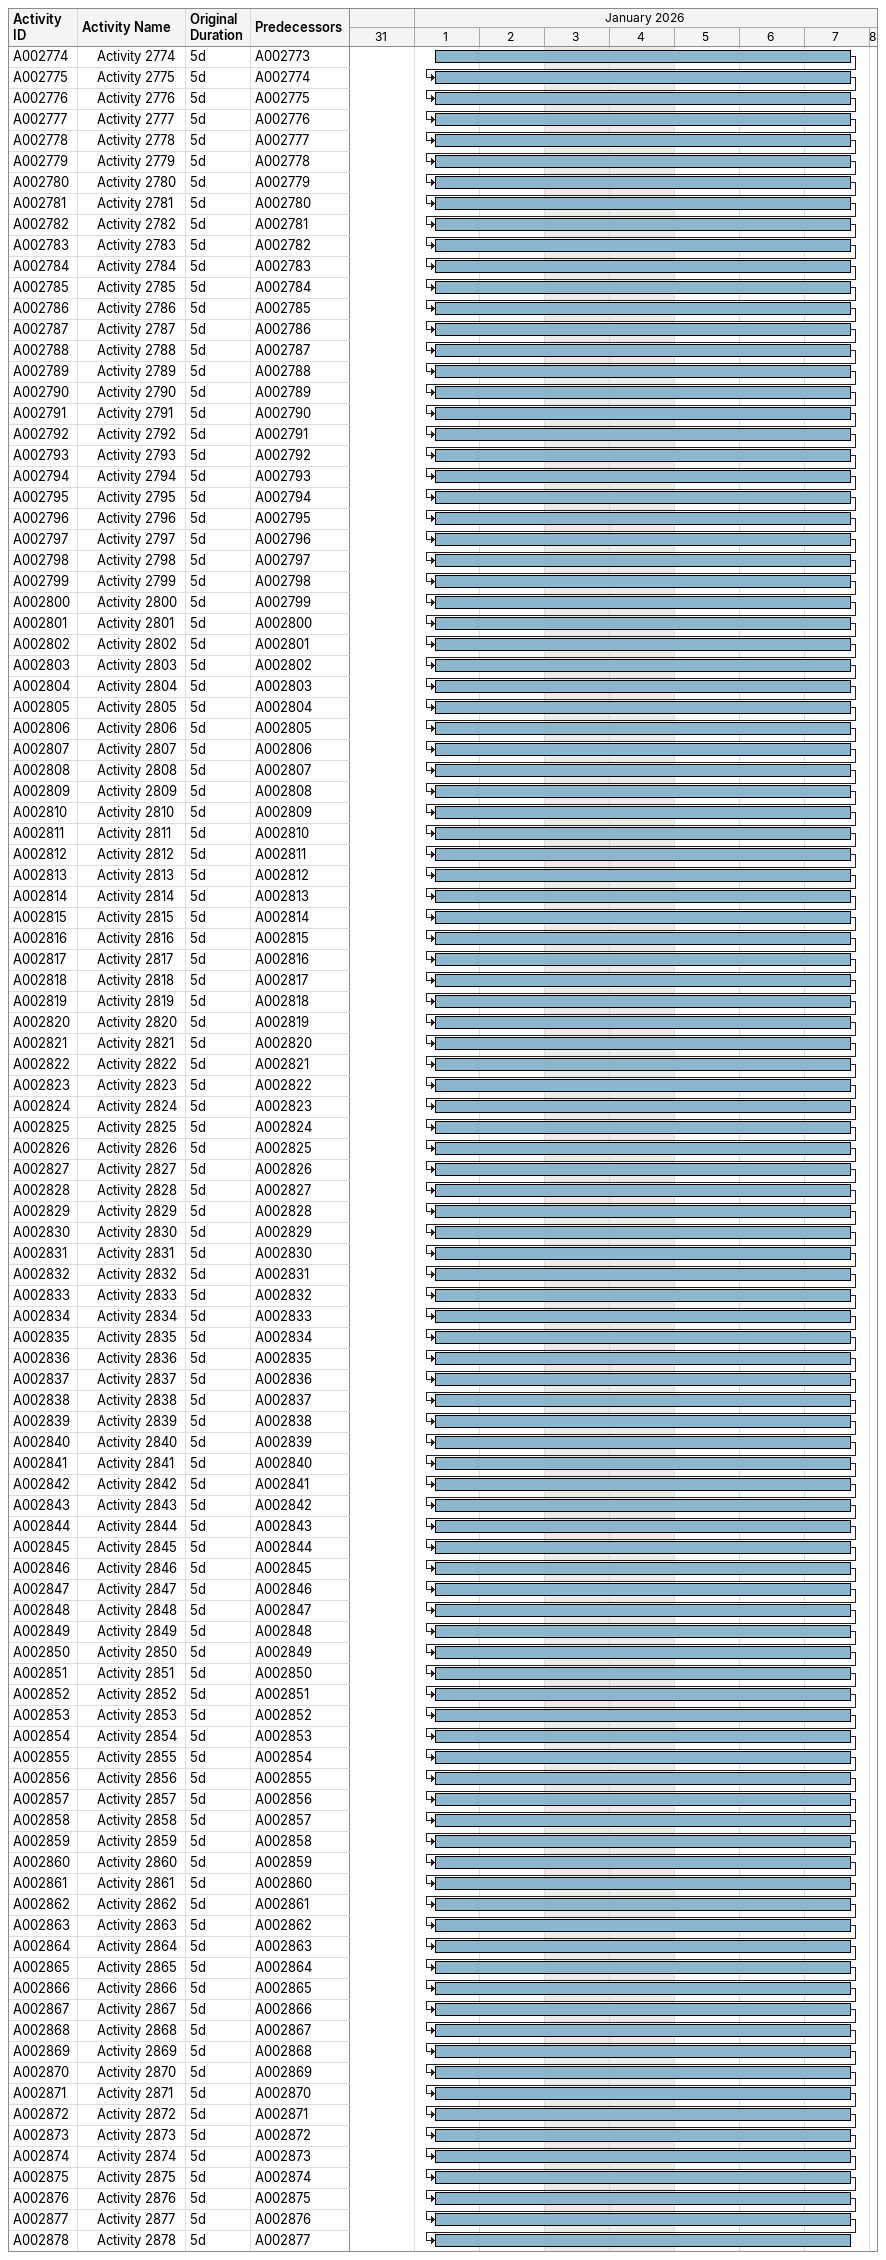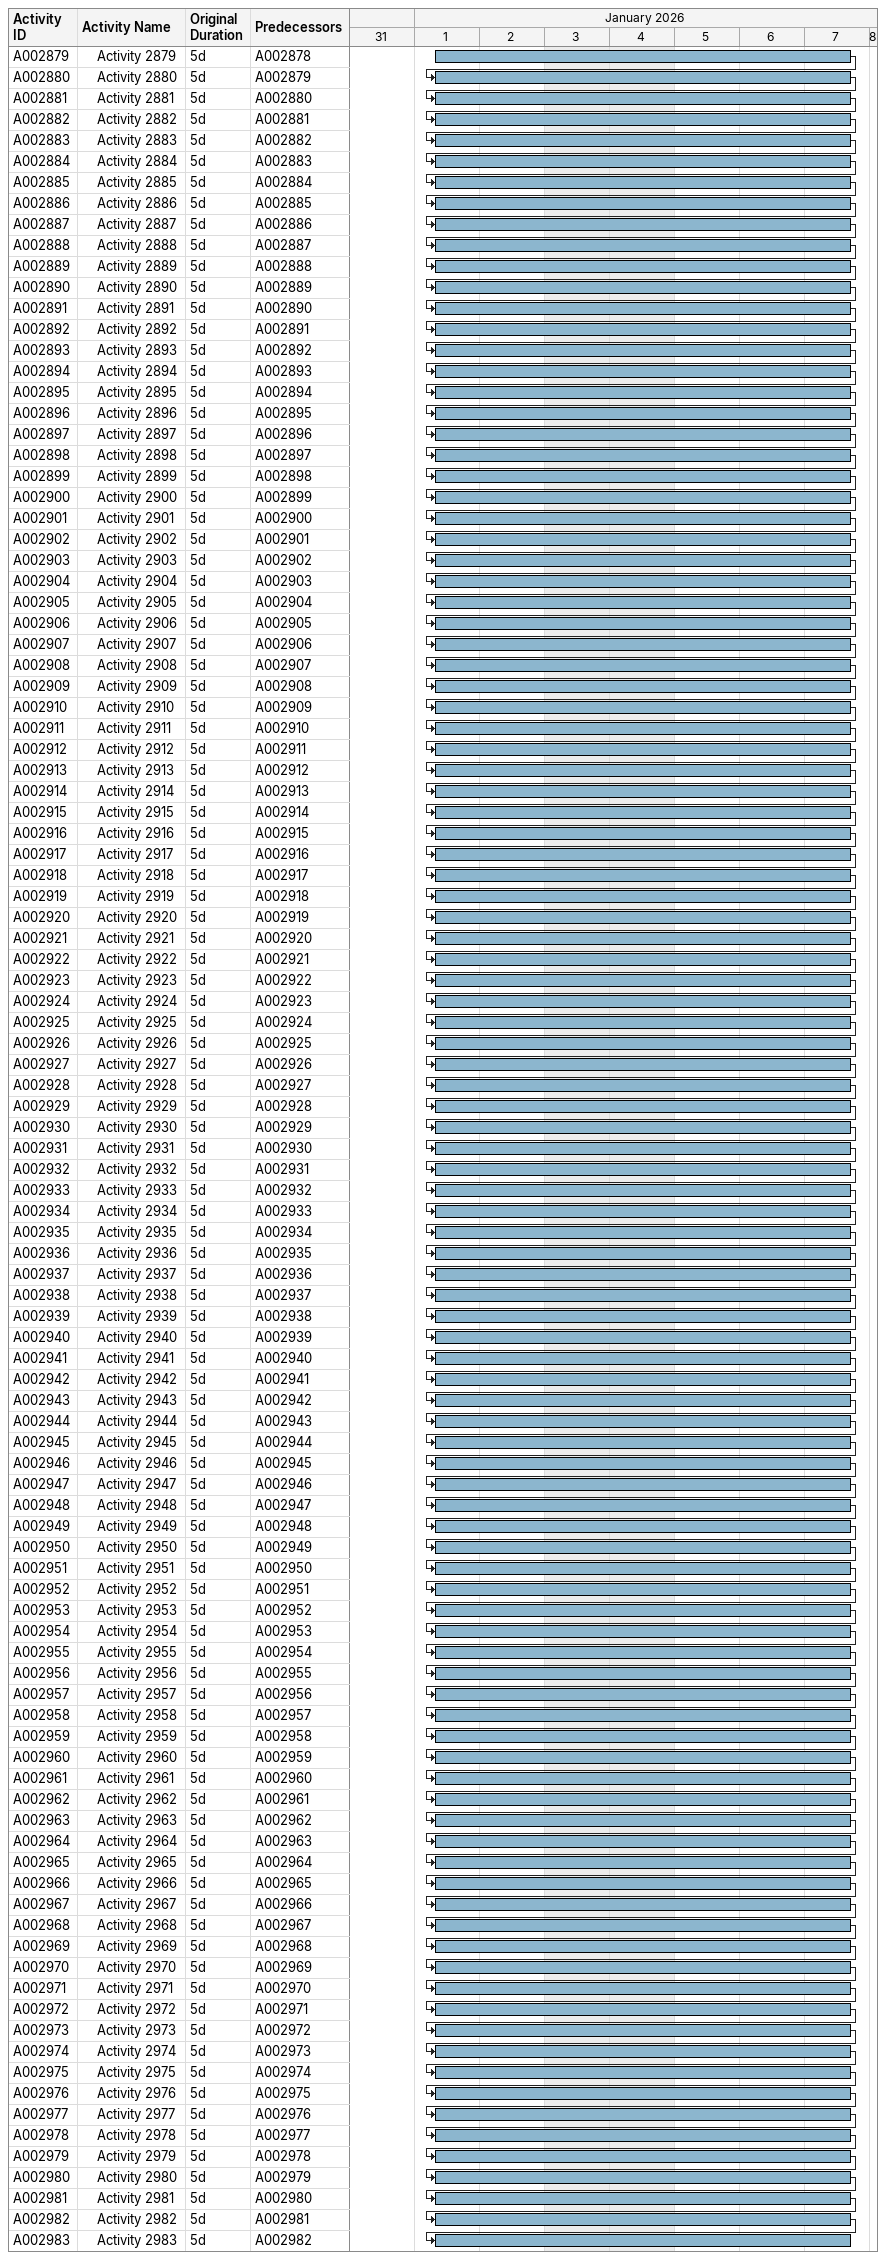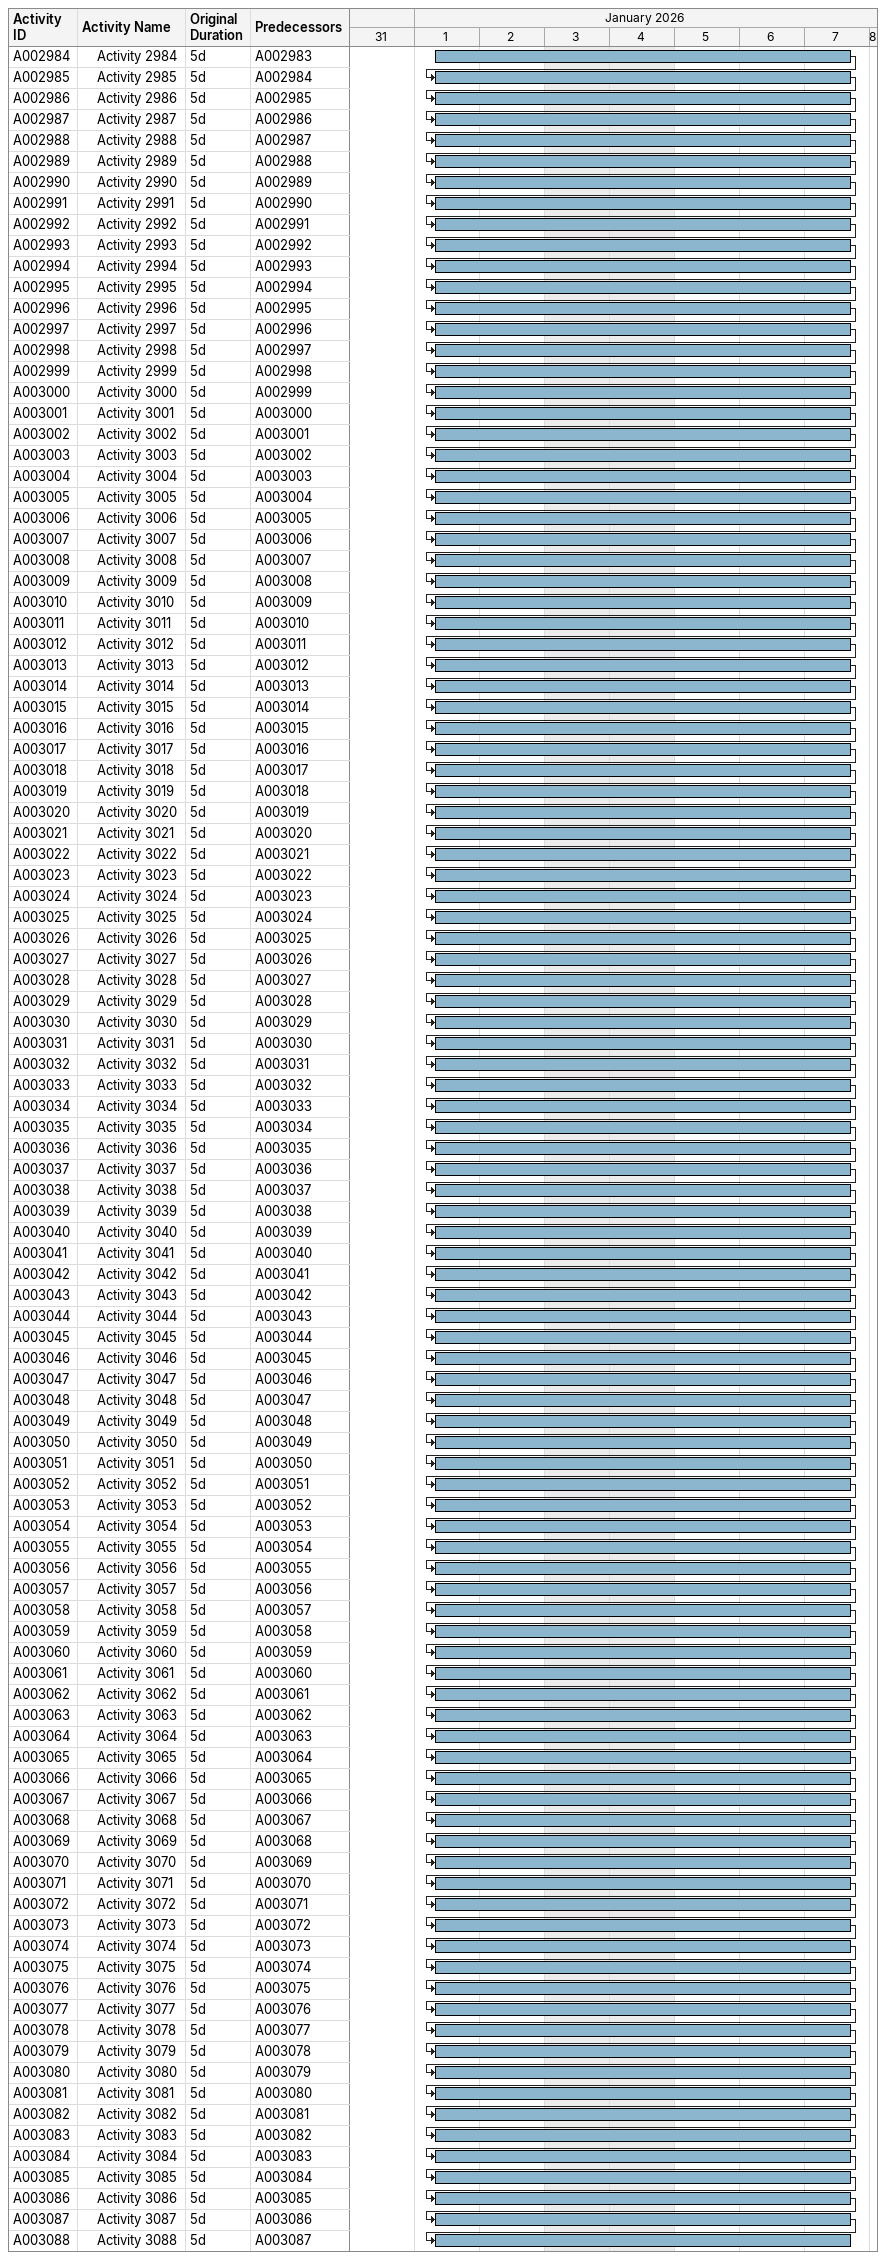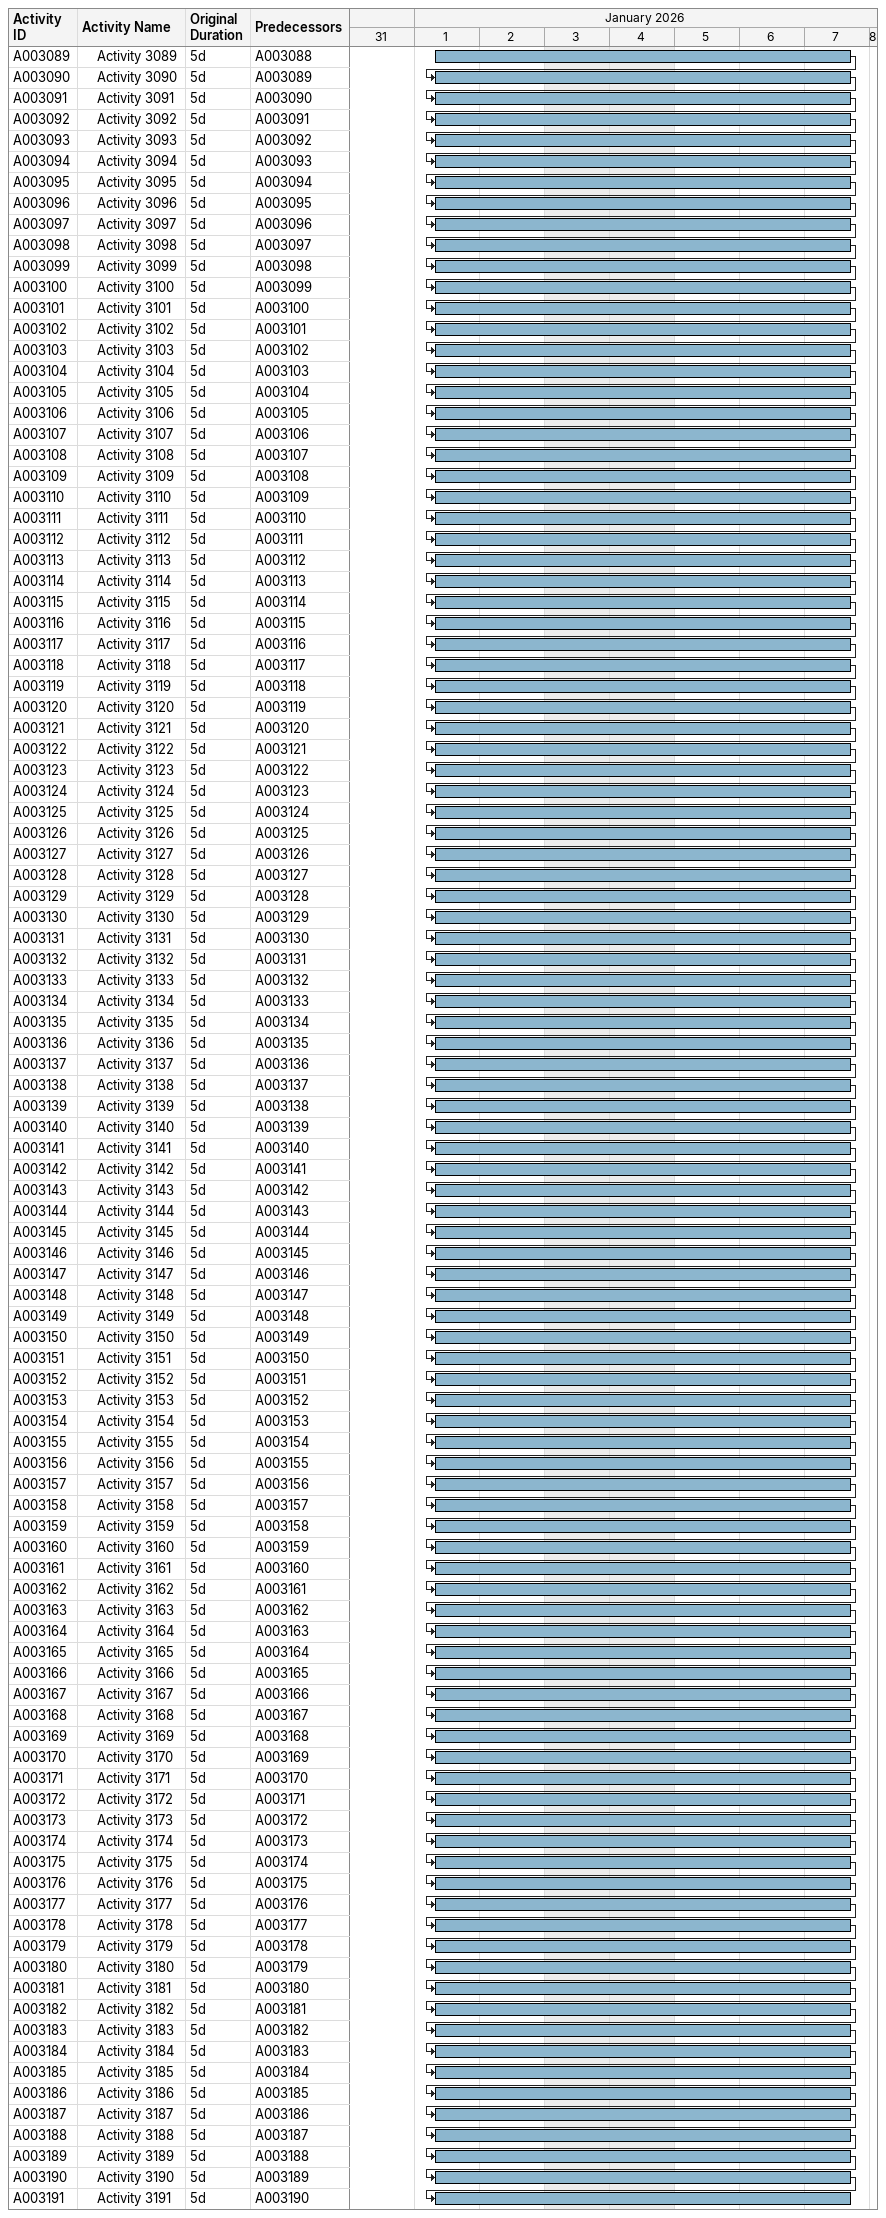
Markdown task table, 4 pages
| ID | Level | Task | Original duration | Start | Finish | Predecessors |
|---|---|---|---|---|---|---|
| A002774 | 2 | Activity 2774 | 5d | 2026-01-01 | 2026-01-07 | A002773 |
| A002775 | 2 | Activity 2775 | 5d | 2026-01-01 | 2026-01-07 | A002774 |
| A002776 | 2 | Activity 2776 | 5d | 2026-01-01 | 2026-01-07 | A002775 |
| A002777 | 2 | Activity 2777 | 5d | 2026-01-01 | 2026-01-07 | A002776 |
| A002778 | 2 | Activity 2778 | 5d | 2026-01-01 | 2026-01-07 | A002777 |
| A002779 | 2 | Activity 2779 | 5d | 2026-01-01 | 2026-01-07 | A002778 |
| A002780 | 2 | Activity 2780 | 5d | 2026-01-01 | 2026-01-07 | A002779 |
| A002781 | 2 | Activity 2781 | 5d | 2026-01-01 | 2026-01-07 | A002780 |
| A002782 | 2 | Activity 2782 | 5d | 2026-01-01 | 2026-01-07 | A002781 |
| A002783 | 2 | Activity 2783 | 5d | 2026-01-01 | 2026-01-07 | A002782 |
| A002784 | 2 | Activity 2784 | 5d | 2026-01-01 | 2026-01-07 | A002783 |
| A002785 | 2 | Activity 2785 | 5d | 2026-01-01 | 2026-01-07 | A002784 |
| A002786 | 2 | Activity 2786 | 5d | 2026-01-01 | 2026-01-07 | A002785 |
| A002787 | 2 | Activity 2787 | 5d | 2026-01-01 | 2026-01-07 | A002786 |
| A002788 | 2 | Activity 2788 | 5d | 2026-01-01 | 2026-01-07 | A002787 |
| A002789 | 2 | Activity 2789 | 5d | 2026-01-01 | 2026-01-07 | A002788 |
| A002790 | 2 | Activity 2790 | 5d | 2026-01-01 | 2026-01-07 | A002789 |
| A002791 | 2 | Activity 2791 | 5d | 2026-01-01 | 2026-01-07 | A002790 |
| A002792 | 2 | Activity 2792 | 5d | 2026-01-01 | 2026-01-07 | A002791 |
| A002793 | 2 | Activity 2793 | 5d | 2026-01-01 | 2026-01-07 | A002792 |
| A002794 | 2 | Activity 2794 | 5d | 2026-01-01 | 2026-01-07 | A002793 |
| A002795 | 2 | Activity 2795 | 5d | 2026-01-01 | 2026-01-07 | A002794 |
| A002796 | 2 | Activity 2796 | 5d | 2026-01-01 | 2026-01-07 | A002795 |
| A002797 | 2 | Activity 2797 | 5d | 2026-01-01 | 2026-01-07 | A002796 |
| A002798 | 2 | Activity 2798 | 5d | 2026-01-01 | 2026-01-07 | A002797 |
| A002799 | 2 | Activity 2799 | 5d | 2026-01-01 | 2026-01-07 | A002798 |
| A002800 | 2 | Activity 2800 | 5d | 2026-01-01 | 2026-01-07 | A002799 |
| A002801 | 2 | Activity 2801 | 5d | 2026-01-01 | 2026-01-07 | A002800 |
| A002802 | 2 | Activity 2802 | 5d | 2026-01-01 | 2026-01-07 | A002801 |
| A002803 | 2 | Activity 2803 | 5d | 2026-01-01 | 2026-01-07 | A002802 |
| A002804 | 2 | Activity 2804 | 5d | 2026-01-01 | 2026-01-07 | A002803 |
| A002805 | 2 | Activity 2805 | 5d | 2026-01-01 | 2026-01-07 | A002804 |
| A002806 | 2 | Activity 2806 | 5d | 2026-01-01 | 2026-01-07 | A002805 |
| A002807 | 2 | Activity 2807 | 5d | 2026-01-01 | 2026-01-07 | A002806 |
| A002808 | 2 | Activity 2808 | 5d | 2026-01-01 | 2026-01-07 | A002807 |
| A002809 | 2 | Activity 2809 | 5d | 2026-01-01 | 2026-01-07 | A002808 |
| A002810 | 2 | Activity 2810 | 5d | 2026-01-01 | 2026-01-07 | A002809 |
| A002811 | 2 | Activity 2811 | 5d | 2026-01-01 | 2026-01-07 | A002810 |
| A002812 | 2 | Activity 2812 | 5d | 2026-01-01 | 2026-01-07 | A002811 |
| A002813 | 2 | Activity 2813 | 5d | 2026-01-01 | 2026-01-07 | A002812 |
| A002814 | 2 | Activity 2814 | 5d | 2026-01-01 | 2026-01-07 | A002813 |
| A002815 | 2 | Activity 2815 | 5d | 2026-01-01 | 2026-01-07 | A002814 |
| A002816 | 2 | Activity 2816 | 5d | 2026-01-01 | 2026-01-07 | A002815 |
| A002817 | 2 | Activity 2817 | 5d | 2026-01-01 | 2026-01-07 | A002816 |
| A002818 | 2 | Activity 2818 | 5d | 2026-01-01 | 2026-01-07 | A002817 |
| A002819 | 2 | Activity 2819 | 5d | 2026-01-01 | 2026-01-07 | A002818 |
| A002820 | 2 | Activity 2820 | 5d | 2026-01-01 | 2026-01-07 | A002819 |
| A002821 | 2 | Activity 2821 | 5d | 2026-01-01 | 2026-01-07 | A002820 |
| A002822 | 2 | Activity 2822 | 5d | 2026-01-01 | 2026-01-07 | A002821 |
| A002823 | 2 | Activity 2823 | 5d | 2026-01-01 | 2026-01-07 | A002822 |
| A002824 | 2 | Activity 2824 | 5d | 2026-01-01 | 2026-01-07 | A002823 |
| A002825 | 2 | Activity 2825 | 5d | 2026-01-01 | 2026-01-07 | A002824 |
| A002826 | 2 | Activity 2826 | 5d | 2026-01-01 | 2026-01-07 | A002825 |
| A002827 | 2 | Activity 2827 | 5d | 2026-01-01 | 2026-01-07 | A002826 |
| A002828 | 2 | Activity 2828 | 5d | 2026-01-01 | 2026-01-07 | A002827 |
| A002829 | 2 | Activity 2829 | 5d | 2026-01-01 | 2026-01-07 | A002828 |
| A002830 | 2 | Activity 2830 | 5d | 2026-01-01 | 2026-01-07 | A002829 |
| A002831 | 2 | Activity 2831 | 5d | 2026-01-01 | 2026-01-07 | A002830 |
| A002832 | 2 | Activity 2832 | 5d | 2026-01-01 | 2026-01-07 | A002831 |
| A002833 | 2 | Activity 2833 | 5d | 2026-01-01 | 2026-01-07 | A002832 |
| A002834 | 2 | Activity 2834 | 5d | 2026-01-01 | 2026-01-07 | A002833 |
| A002835 | 2 | Activity 2835 | 5d | 2026-01-01 | 2026-01-07 | A002834 |
| A002836 | 2 | Activity 2836 | 5d | 2026-01-01 | 2026-01-07 | A002835 |
| A002837 | 2 | Activity 2837 | 5d | 2026-01-01 | 2026-01-07 | A002836 |
| A002838 | 2 | Activity 2838 | 5d | 2026-01-01 | 2026-01-07 | A002837 |
| A002839 | 2 | Activity 2839 | 5d | 2026-01-01 | 2026-01-07 | A002838 |
| A002840 | 2 | Activity 2840 | 5d | 2026-01-01 | 2026-01-07 | A002839 |
| A002841 | 2 | Activity 2841 | 5d | 2026-01-01 | 2026-01-07 | A002840 |
| A002842 | 2 | Activity 2842 | 5d | 2026-01-01 | 2026-01-07 | A002841 |
| A002843 | 2 | Activity 2843 | 5d | 2026-01-01 | 2026-01-07 | A002842 |
| A002844 | 2 | Activity 2844 | 5d | 2026-01-01 | 2026-01-07 | A002843 |
| A002845 | 2 | Activity 2845 | 5d | 2026-01-01 | 2026-01-07 | A002844 |
| A002846 | 2 | Activity 2846 | 5d | 2026-01-01 | 2026-01-07 | A002845 |
| A002847 | 2 | Activity 2847 | 5d | 2026-01-01 | 2026-01-07 | A002846 |
| A002848 | 2 | Activity 2848 | 5d | 2026-01-01 | 2026-01-07 | A002847 |
| A002849 | 2 | Activity 2849 | 5d | 2026-01-01 | 2026-01-07 | A002848 |
| A002850 | 2 | Activity 2850 | 5d | 2026-01-01 | 2026-01-07 | A002849 |
| A002851 | 2 | Activity 2851 | 5d | 2026-01-01 | 2026-01-07 | A002850 |
| A002852 | 2 | Activity 2852 | 5d | 2026-01-01 | 2026-01-07 | A002851 |
| A002853 | 2 | Activity 2853 | 5d | 2026-01-01 | 2026-01-07 | A002852 |
| A002854 | 2 | Activity 2854 | 5d | 2026-01-01 | 2026-01-07 | A002853 |
| A002855 | 2 | Activity 2855 | 5d | 2026-01-01 | 2026-01-07 | A002854 |
| A002856 | 2 | Activity 2856 | 5d | 2026-01-01 | 2026-01-07 | A002855 |
| A002857 | 2 | Activity 2857 | 5d | 2026-01-01 | 2026-01-07 | A002856 |
| A002858 | 2 | Activity 2858 | 5d | 2026-01-01 | 2026-01-07 | A002857 |
| A002859 | 2 | Activity 2859 | 5d | 2026-01-01 | 2026-01-07 | A002858 |
| A002860 | 2 | Activity 2860 | 5d | 2026-01-01 | 2026-01-07 | A002859 |
| A002861 | 2 | Activity 2861 | 5d | 2026-01-01 | 2026-01-07 | A002860 |
| A002862 | 2 | Activity 2862 | 5d | 2026-01-01 | 2026-01-07 | A002861 |
| A002863 | 2 | Activity 2863 | 5d | 2026-01-01 | 2026-01-07 | A002862 |
| A002864 | 2 | Activity 2864 | 5d | 2026-01-01 | 2026-01-07 | A002863 |
| A002865 | 2 | Activity 2865 | 5d | 2026-01-01 | 2026-01-07 | A002864 |
| A002866 | 2 | Activity 2866 | 5d | 2026-01-01 | 2026-01-07 | A002865 |
| A002867 | 2 | Activity 2867 | 5d | 2026-01-01 | 2026-01-07 | A002866 |
| A002868 | 2 | Activity 2868 | 5d | 2026-01-01 | 2026-01-07 | A002867 |
| A002869 | 2 | Activity 2869 | 5d | 2026-01-01 | 2026-01-07 | A002868 |
| A002870 | 2 | Activity 2870 | 5d | 2026-01-01 | 2026-01-07 | A002869 |
| A002871 | 2 | Activity 2871 | 5d | 2026-01-01 | 2026-01-07 | A002870 |
| A002872 | 2 | Activity 2872 | 5d | 2026-01-01 | 2026-01-07 | A002871 |
| A002873 | 2 | Activity 2873 | 5d | 2026-01-01 | 2026-01-07 | A002872 |
| A002874 | 2 | Activity 2874 | 5d | 2026-01-01 | 2026-01-07 | A002873 |
| A002875 | 2 | Activity 2875 | 5d | 2026-01-01 | 2026-01-07 | A002874 |
| A002876 | 2 | Activity 2876 | 5d | 2026-01-01 | 2026-01-07 | A002875 |
| A002877 | 2 | Activity 2877 | 5d | 2026-01-01 | 2026-01-07 | A002876 |
| A002878 | 2 | Activity 2878 | 5d | 2026-01-01 | 2026-01-07 | A002877 |
| A002879 | 2 | Activity 2879 | 5d | 2026-01-01 | 2026-01-07 | A002878 |
| A002880 | 2 | Activity 2880 | 5d | 2026-01-01 | 2026-01-07 | A002879 |
| A002881 | 2 | Activity 2881 | 5d | 2026-01-01 | 2026-01-07 | A002880 |
| A002882 | 2 | Activity 2882 | 5d | 2026-01-01 | 2026-01-07 | A002881 |
| A002883 | 2 | Activity 2883 | 5d | 2026-01-01 | 2026-01-07 | A002882 |
| A002884 | 2 | Activity 2884 | 5d | 2026-01-01 | 2026-01-07 | A002883 |
| A002885 | 2 | Activity 2885 | 5d | 2026-01-01 | 2026-01-07 | A002884 |
| A002886 | 2 | Activity 2886 | 5d | 2026-01-01 | 2026-01-07 | A002885 |
| A002887 | 2 | Activity 2887 | 5d | 2026-01-01 | 2026-01-07 | A002886 |
| A002888 | 2 | Activity 2888 | 5d | 2026-01-01 | 2026-01-07 | A002887 |
| A002889 | 2 | Activity 2889 | 5d | 2026-01-01 | 2026-01-07 | A002888 |
| A002890 | 2 | Activity 2890 | 5d | 2026-01-01 | 2026-01-07 | A002889 |
| A002891 | 2 | Activity 2891 | 5d | 2026-01-01 | 2026-01-07 | A002890 |
| A002892 | 2 | Activity 2892 | 5d | 2026-01-01 | 2026-01-07 | A002891 |
| A002893 | 2 | Activity 2893 | 5d | 2026-01-01 | 2026-01-07 | A002892 |
| A002894 | 2 | Activity 2894 | 5d | 2026-01-01 | 2026-01-07 | A002893 |
| A002895 | 2 | Activity 2895 | 5d | 2026-01-01 | 2026-01-07 | A002894 |
| A002896 | 2 | Activity 2896 | 5d | 2026-01-01 | 2026-01-07 | A002895 |
| A002897 | 2 | Activity 2897 | 5d | 2026-01-01 | 2026-01-07 | A002896 |
| A002898 | 2 | Activity 2898 | 5d | 2026-01-01 | 2026-01-07 | A002897 |
| A002899 | 2 | Activity 2899 | 5d | 2026-01-01 | 2026-01-07 | A002898 |
| A002900 | 2 | Activity 2900 | 5d | 2026-01-01 | 2026-01-07 | A002899 |
| A002901 | 2 | Activity 2901 | 5d | 2026-01-01 | 2026-01-07 | A002900 |
| A002902 | 2 | Activity 2902 | 5d | 2026-01-01 | 2026-01-07 | A002901 |
| A002903 | 2 | Activity 2903 | 5d | 2026-01-01 | 2026-01-07 | A002902 |
| A002904 | 2 | Activity 2904 | 5d | 2026-01-01 | 2026-01-07 | A002903 |
| A002905 | 2 | Activity 2905 | 5d | 2026-01-01 | 2026-01-07 | A002904 |
| A002906 | 2 | Activity 2906 | 5d | 2026-01-01 | 2026-01-07 | A002905 |
| A002907 | 2 | Activity 2907 | 5d | 2026-01-01 | 2026-01-07 | A002906 |
| A002908 | 2 | Activity 2908 | 5d | 2026-01-01 | 2026-01-07 | A002907 |
| A002909 | 2 | Activity 2909 | 5d | 2026-01-01 | 2026-01-07 | A002908 |
| A002910 | 2 | Activity 2910 | 5d | 2026-01-01 | 2026-01-07 | A002909 |
| A002911 | 2 | Activity 2911 | 5d | 2026-01-01 | 2026-01-07 | A002910 |
| A002912 | 2 | Activity 2912 | 5d | 2026-01-01 | 2026-01-07 | A002911 |
| A002913 | 2 | Activity 2913 | 5d | 2026-01-01 | 2026-01-07 | A002912 |
| A002914 | 2 | Activity 2914 | 5d | 2026-01-01 | 2026-01-07 | A002913 |
| A002915 | 2 | Activity 2915 | 5d | 2026-01-01 | 2026-01-07 | A002914 |
| A002916 | 2 | Activity 2916 | 5d | 2026-01-01 | 2026-01-07 | A002915 |
| A002917 | 2 | Activity 2917 | 5d | 2026-01-01 | 2026-01-07 | A002916 |
| A002918 | 2 | Activity 2918 | 5d | 2026-01-01 | 2026-01-07 | A002917 |
| A002919 | 2 | Activity 2919 | 5d | 2026-01-01 | 2026-01-07 | A002918 |
| A002920 | 2 | Activity 2920 | 5d | 2026-01-01 | 2026-01-07 | A002919 |
| A002921 | 2 | Activity 2921 | 5d | 2026-01-01 | 2026-01-07 | A002920 |
| A002922 | 2 | Activity 2922 | 5d | 2026-01-01 | 2026-01-07 | A002921 |
| A002923 | 2 | Activity 2923 | 5d | 2026-01-01 | 2026-01-07 | A002922 |
| A002924 | 2 | Activity 2924 | 5d | 2026-01-01 | 2026-01-07 | A002923 |
| A002925 | 2 | Activity 2925 | 5d | 2026-01-01 | 2026-01-07 | A002924 |
| A002926 | 2 | Activity 2926 | 5d | 2026-01-01 | 2026-01-07 | A002925 |
| A002927 | 2 | Activity 2927 | 5d | 2026-01-01 | 2026-01-07 | A002926 |
| A002928 | 2 | Activity 2928 | 5d | 2026-01-01 | 2026-01-07 | A002927 |
| A002929 | 2 | Activity 2929 | 5d | 2026-01-01 | 2026-01-07 | A002928 |
| A002930 | 2 | Activity 2930 | 5d | 2026-01-01 | 2026-01-07 | A002929 |
| A002931 | 2 | Activity 2931 | 5d | 2026-01-01 | 2026-01-07 | A002930 |
| A002932 | 2 | Activity 2932 | 5d | 2026-01-01 | 2026-01-07 | A002931 |
| A002933 | 2 | Activity 2933 | 5d | 2026-01-01 | 2026-01-07 | A002932 |
| A002934 | 2 | Activity 2934 | 5d | 2026-01-01 | 2026-01-07 | A002933 |
| A002935 | 2 | Activity 2935 | 5d | 2026-01-01 | 2026-01-07 | A002934 |
| A002936 | 2 | Activity 2936 | 5d | 2026-01-01 | 2026-01-07 | A002935 |
| A002937 | 2 | Activity 2937 | 5d | 2026-01-01 | 2026-01-07 | A002936 |
| A002938 | 2 | Activity 2938 | 5d | 2026-01-01 | 2026-01-07 | A002937 |
| A002939 | 2 | Activity 2939 | 5d | 2026-01-01 | 2026-01-07 | A002938 |
| A002940 | 2 | Activity 2940 | 5d | 2026-01-01 | 2026-01-07 | A002939 |
| A002941 | 2 | Activity 2941 | 5d | 2026-01-01 | 2026-01-07 | A002940 |
| A002942 | 2 | Activity 2942 | 5d | 2026-01-01 | 2026-01-07 | A002941 |
| A002943 | 2 | Activity 2943 | 5d | 2026-01-01 | 2026-01-07 | A002942 |
| A002944 | 2 | Activity 2944 | 5d | 2026-01-01 | 2026-01-07 | A002943 |
| A002945 | 2 | Activity 2945 | 5d | 2026-01-01 | 2026-01-07 | A002944 |
| A002946 | 2 | Activity 2946 | 5d | 2026-01-01 | 2026-01-07 | A002945 |
| A002947 | 2 | Activity 2947 | 5d | 2026-01-01 | 2026-01-07 | A002946 |
| A002948 | 2 | Activity 2948 | 5d | 2026-01-01 | 2026-01-07 | A002947 |
| A002949 | 2 | Activity 2949 | 5d | 2026-01-01 | 2026-01-07 | A002948 |
| A002950 | 2 | Activity 2950 | 5d | 2026-01-01 | 2026-01-07 | A002949 |
| A002951 | 2 | Activity 2951 | 5d | 2026-01-01 | 2026-01-07 | A002950 |
| A002952 | 2 | Activity 2952 | 5d | 2026-01-01 | 2026-01-07 | A002951 |
| A002953 | 2 | Activity 2953 | 5d | 2026-01-01 | 2026-01-07 | A002952 |
| A002954 | 2 | Activity 2954 | 5d | 2026-01-01 | 2026-01-07 | A002953 |
| A002955 | 2 | Activity 2955 | 5d | 2026-01-01 | 2026-01-07 | A002954 |
| A002956 | 2 | Activity 2956 | 5d | 2026-01-01 | 2026-01-07 | A002955 |
| A002957 | 2 | Activity 2957 | 5d | 2026-01-01 | 2026-01-07 | A002956 |
| A002958 | 2 | Activity 2958 | 5d | 2026-01-01 | 2026-01-07 | A002957 |
| A002959 | 2 | Activity 2959 | 5d | 2026-01-01 | 2026-01-07 | A002958 |
| A002960 | 2 | Activity 2960 | 5d | 2026-01-01 | 2026-01-07 | A002959 |
| A002961 | 2 | Activity 2961 | 5d | 2026-01-01 | 2026-01-07 | A002960 |
| A002962 | 2 | Activity 2962 | 5d | 2026-01-01 | 2026-01-07 | A002961 |
| A002963 | 2 | Activity 2963 | 5d | 2026-01-01 | 2026-01-07 | A002962 |
| A002964 | 2 | Activity 2964 | 5d | 2026-01-01 | 2026-01-07 | A002963 |
| A002965 | 2 | Activity 2965 | 5d | 2026-01-01 | 2026-01-07 | A002964 |
| A002966 | 2 | Activity 2966 | 5d | 2026-01-01 | 2026-01-07 | A002965 |
| A002967 | 2 | Activity 2967 | 5d | 2026-01-01 | 2026-01-07 | A002966 |
| A002968 | 2 | Activity 2968 | 5d | 2026-01-01 | 2026-01-07 | A002967 |
| A002969 | 2 | Activity 2969 | 5d | 2026-01-01 | 2026-01-07 | A002968 |
| A002970 | 2 | Activity 2970 | 5d | 2026-01-01 | 2026-01-07 | A002969 |
| A002971 | 2 | Activity 2971 | 5d | 2026-01-01 | 2026-01-07 | A002970 |
| A002972 | 2 | Activity 2972 | 5d | 2026-01-01 | 2026-01-07 | A002971 |
| A002973 | 2 | Activity 2973 | 5d | 2026-01-01 | 2026-01-07 | A002972 |
| A002974 | 2 | Activity 2974 | 5d | 2026-01-01 | 2026-01-07 | A002973 |
| A002975 | 2 | Activity 2975 | 5d | 2026-01-01 | 2026-01-07 | A002974 |
| A002976 | 2 | Activity 2976 | 5d | 2026-01-01 | 2026-01-07 | A002975 |
| A002977 | 2 | Activity 2977 | 5d | 2026-01-01 | 2026-01-07 | A002976 |
| A002978 | 2 | Activity 2978 | 5d | 2026-01-01 | 2026-01-07 | A002977 |
| A002979 | 2 | Activity 2979 | 5d | 2026-01-01 | 2026-01-07 | A002978 |
| A002980 | 2 | Activity 2980 | 5d | 2026-01-01 | 2026-01-07 | A002979 |
| A002981 | 2 | Activity 2981 | 5d | 2026-01-01 | 2026-01-07 | A002980 |
| A002982 | 2 | Activity 2982 | 5d | 2026-01-01 | 2026-01-07 | A002981 |
| A002983 | 2 | Activity 2983 | 5d | 2026-01-01 | 2026-01-07 | A002982 |
| A002984 | 2 | Activity 2984 | 5d | 2026-01-01 | 2026-01-07 | A002983 |
| A002985 | 2 | Activity 2985 | 5d | 2026-01-01 | 2026-01-07 | A002984 |
| A002986 | 2 | Activity 2986 | 5d | 2026-01-01 | 2026-01-07 | A002985 |
| A002987 | 2 | Activity 2987 | 5d | 2026-01-01 | 2026-01-07 | A002986 |
| A002988 | 2 | Activity 2988 | 5d | 2026-01-01 | 2026-01-07 | A002987 |
| A002989 | 2 | Activity 2989 | 5d | 2026-01-01 | 2026-01-07 | A002988 |
| A002990 | 2 | Activity 2990 | 5d | 2026-01-01 | 2026-01-07 | A002989 |
| A002991 | 2 | Activity 2991 | 5d | 2026-01-01 | 2026-01-07 | A002990 |
| A002992 | 2 | Activity 2992 | 5d | 2026-01-01 | 2026-01-07 | A002991 |
| A002993 | 2 | Activity 2993 | 5d | 2026-01-01 | 2026-01-07 | A002992 |
| A002994 | 2 | Activity 2994 | 5d | 2026-01-01 | 2026-01-07 | A002993 |
| A002995 | 2 | Activity 2995 | 5d | 2026-01-01 | 2026-01-07 | A002994 |
| A002996 | 2 | Activity 2996 | 5d | 2026-01-01 | 2026-01-07 | A002995 |
| A002997 | 2 | Activity 2997 | 5d | 2026-01-01 | 2026-01-07 | A002996 |
| A002998 | 2 | Activity 2998 | 5d | 2026-01-01 | 2026-01-07 | A002997 |
| A002999 | 2 | Activity 2999 | 5d | 2026-01-01 | 2026-01-07 | A002998 |
| A003000 | 2 | Activity 3000 | 5d | 2026-01-01 | 2026-01-07 | A002999 |
| A003001 | 2 | Activity 3001 | 5d | 2026-01-01 | 2026-01-07 | A003000 |
| A003002 | 2 | Activity 3002 | 5d | 2026-01-01 | 2026-01-07 | A003001 |
| A003003 | 2 | Activity 3003 | 5d | 2026-01-01 | 2026-01-07 | A003002 |
| A003004 | 2 | Activity 3004 | 5d | 2026-01-01 | 2026-01-07 | A003003 |
| A003005 | 2 | Activity 3005 | 5d | 2026-01-01 | 2026-01-07 | A003004 |
| A003006 | 2 | Activity 3006 | 5d | 2026-01-01 | 2026-01-07 | A003005 |
| A003007 | 2 | Activity 3007 | 5d | 2026-01-01 | 2026-01-07 | A003006 |
| A003008 | 2 | Activity 3008 | 5d | 2026-01-01 | 2026-01-07 | A003007 |
| A003009 | 2 | Activity 3009 | 5d | 2026-01-01 | 2026-01-07 | A003008 |
| A003010 | 2 | Activity 3010 | 5d | 2026-01-01 | 2026-01-07 | A003009 |
| A003011 | 2 | Activity 3011 | 5d | 2026-01-01 | 2026-01-07 | A003010 |
| A003012 | 2 | Activity 3012 | 5d | 2026-01-01 | 2026-01-07 | A003011 |
| A003013 | 2 | Activity 3013 | 5d | 2026-01-01 | 2026-01-07 | A003012 |
| A003014 | 2 | Activity 3014 | 5d | 2026-01-01 | 2026-01-07 | A003013 |
| A003015 | 2 | Activity 3015 | 5d | 2026-01-01 | 2026-01-07 | A003014 |
| A003016 | 2 | Activity 3016 | 5d | 2026-01-01 | 2026-01-07 | A003015 |
| A003017 | 2 | Activity 3017 | 5d | 2026-01-01 | 2026-01-07 | A003016 |
| A003018 | 2 | Activity 3018 | 5d | 2026-01-01 | 2026-01-07 | A003017 |
| A003019 | 2 | Activity 3019 | 5d | 2026-01-01 | 2026-01-07 | A003018 |
| A003020 | 2 | Activity 3020 | 5d | 2026-01-01 | 2026-01-07 | A003019 |
| A003021 | 2 | Activity 3021 | 5d | 2026-01-01 | 2026-01-07 | A003020 |
| A003022 | 2 | Activity 3022 | 5d | 2026-01-01 | 2026-01-07 | A003021 |
| A003023 | 2 | Activity 3023 | 5d | 2026-01-01 | 2026-01-07 | A003022 |
| A003024 | 2 | Activity 3024 | 5d | 2026-01-01 | 2026-01-07 | A003023 |
| A003025 | 2 | Activity 3025 | 5d | 2026-01-01 | 2026-01-07 | A003024 |
| A003026 | 2 | Activity 3026 | 5d | 2026-01-01 | 2026-01-07 | A003025 |
| A003027 | 2 | Activity 3027 | 5d | 2026-01-01 | 2026-01-07 | A003026 |
| A003028 | 2 | Activity 3028 | 5d | 2026-01-01 | 2026-01-07 | A003027 |
| A003029 | 2 | Activity 3029 | 5d | 2026-01-01 | 2026-01-07 | A003028 |
| A003030 | 2 | Activity 3030 | 5d | 2026-01-01 | 2026-01-07 | A003029 |
| A003031 | 2 | Activity 3031 | 5d | 2026-01-01 | 2026-01-07 | A003030 |
| A003032 | 2 | Activity 3032 | 5d | 2026-01-01 | 2026-01-07 | A003031 |
| A003033 | 2 | Activity 3033 | 5d | 2026-01-01 | 2026-01-07 | A003032 |
| A003034 | 2 | Activity 3034 | 5d | 2026-01-01 | 2026-01-07 | A003033 |
| A003035 | 2 | Activity 3035 | 5d | 2026-01-01 | 2026-01-07 | A003034 |
| A003036 | 2 | Activity 3036 | 5d | 2026-01-01 | 2026-01-07 | A003035 |
| A003037 | 2 | Activity 3037 | 5d | 2026-01-01 | 2026-01-07 | A003036 |
| A003038 | 2 | Activity 3038 | 5d | 2026-01-01 | 2026-01-07 | A003037 |
| A003039 | 2 | Activity 3039 | 5d | 2026-01-01 | 2026-01-07 | A003038 |
| A003040 | 2 | Activity 3040 | 5d | 2026-01-01 | 2026-01-07 | A003039 |
| A003041 | 2 | Activity 3041 | 5d | 2026-01-01 | 2026-01-07 | A003040 |
| A003042 | 2 | Activity 3042 | 5d | 2026-01-01 | 2026-01-07 | A003041 |
| A003043 | 2 | Activity 3043 | 5d | 2026-01-01 | 2026-01-07 | A003042 |
| A003044 | 2 | Activity 3044 | 5d | 2026-01-01 | 2026-01-07 | A003043 |
| A003045 | 2 | Activity 3045 | 5d | 2026-01-01 | 2026-01-07 | A003044 |
| A003046 | 2 | Activity 3046 | 5d | 2026-01-01 | 2026-01-07 | A003045 |
| A003047 | 2 | Activity 3047 | 5d | 2026-01-01 | 2026-01-07 | A003046 |
| A003048 | 2 | Activity 3048 | 5d | 2026-01-01 | 2026-01-07 | A003047 |
| A003049 | 2 | Activity 3049 | 5d | 2026-01-01 | 2026-01-07 | A003048 |
| A003050 | 2 | Activity 3050 | 5d | 2026-01-01 | 2026-01-07 | A003049 |
| A003051 | 2 | Activity 3051 | 5d | 2026-01-01 | 2026-01-07 | A003050 |
| A003052 | 2 | Activity 3052 | 5d | 2026-01-01 | 2026-01-07 | A003051 |
| A003053 | 2 | Activity 3053 | 5d | 2026-01-01 | 2026-01-07 | A003052 |
| A003054 | 2 | Activity 3054 | 5d | 2026-01-01 | 2026-01-07 | A003053 |
| A003055 | 2 | Activity 3055 | 5d | 2026-01-01 | 2026-01-07 | A003054 |
| A003056 | 2 | Activity 3056 | 5d | 2026-01-01 | 2026-01-07 | A003055 |
| A003057 | 2 | Activity 3057 | 5d | 2026-01-01 | 2026-01-07 | A003056 |
| A003058 | 2 | Activity 3058 | 5d | 2026-01-01 | 2026-01-07 | A003057 |
| A003059 | 2 | Activity 3059 | 5d | 2026-01-01 | 2026-01-07 | A003058 |
| A003060 | 2 | Activity 3060 | 5d | 2026-01-01 | 2026-01-07 | A003059 |
| A003061 | 2 | Activity 3061 | 5d | 2026-01-01 | 2026-01-07 | A003060 |
| A003062 | 2 | Activity 3062 | 5d | 2026-01-01 | 2026-01-07 | A003061 |
| A003063 | 2 | Activity 3063 | 5d | 2026-01-01 | 2026-01-07 | A003062 |
| A003064 | 2 | Activity 3064 | 5d | 2026-01-01 | 2026-01-07 | A003063 |
| A003065 | 2 | Activity 3065 | 5d | 2026-01-01 | 2026-01-07 | A003064 |
| A003066 | 2 | Activity 3066 | 5d | 2026-01-01 | 2026-01-07 | A003065 |
| A003067 | 2 | Activity 3067 | 5d | 2026-01-01 | 2026-01-07 | A003066 |
| A003068 | 2 | Activity 3068 | 5d | 2026-01-01 | 2026-01-07 | A003067 |
| A003069 | 2 | Activity 3069 | 5d | 2026-01-01 | 2026-01-07 | A003068 |
| A003070 | 2 | Activity 3070 | 5d | 2026-01-01 | 2026-01-07 | A003069 |
| A003071 | 2 | Activity 3071 | 5d | 2026-01-01 | 2026-01-07 | A003070 |
| A003072 | 2 | Activity 3072 | 5d | 2026-01-01 | 2026-01-07 | A003071 |
| A003073 | 2 | Activity 3073 | 5d | 2026-01-01 | 2026-01-07 | A003072 |
| A003074 | 2 | Activity 3074 | 5d | 2026-01-01 | 2026-01-07 | A003073 |
| A003075 | 2 | Activity 3075 | 5d | 2026-01-01 | 2026-01-07 | A003074 |
| A003076 | 2 | Activity 3076 | 5d | 2026-01-01 | 2026-01-07 | A003075 |
| A003077 | 2 | Activity 3077 | 5d | 2026-01-01 | 2026-01-07 | A003076 |
| A003078 | 2 | Activity 3078 | 5d | 2026-01-01 | 2026-01-07 | A003077 |
| A003079 | 2 | Activity 3079 | 5d | 2026-01-01 | 2026-01-07 | A003078 |
| A003080 | 2 | Activity 3080 | 5d | 2026-01-01 | 2026-01-07 | A003079 |
| A003081 | 2 | Activity 3081 | 5d | 2026-01-01 | 2026-01-07 | A003080 |
| A003082 | 2 | Activity 3082 | 5d | 2026-01-01 | 2026-01-07 | A003081 |
| A003083 | 2 | Activity 3083 | 5d | 2026-01-01 | 2026-01-07 | A003082 |
| A003084 | 2 | Activity 3084 | 5d | 2026-01-01 | 2026-01-07 | A003083 |
| A003085 | 2 | Activity 3085 | 5d | 2026-01-01 | 2026-01-07 | A003084 |
| A003086 | 2 | Activity 3086 | 5d | 2026-01-01 | 2026-01-07 | A003085 |
| A003087 | 2 | Activity 3087 | 5d | 2026-01-01 | 2026-01-07 | A003086 |
| A003088 | 2 | Activity 3088 | 5d | 2026-01-01 | 2026-01-07 | A003087 |
| A003089 | 2 | Activity 3089 | 5d | 2026-01-01 | 2026-01-07 | A003088 |
| A003090 | 2 | Activity 3090 | 5d | 2026-01-01 | 2026-01-07 | A003089 |
| A003091 | 2 | Activity 3091 | 5d | 2026-01-01 | 2026-01-07 | A003090 |
| A003092 | 2 | Activity 3092 | 5d | 2026-01-01 | 2026-01-07 | A003091 |
| A003093 | 2 | Activity 3093 | 5d | 2026-01-01 | 2026-01-07 | A003092 |
| A003094 | 2 | Activity 3094 | 5d | 2026-01-01 | 2026-01-07 | A003093 |
| A003095 | 2 | Activity 3095 | 5d | 2026-01-01 | 2026-01-07 | A003094 |
| A003096 | 2 | Activity 3096 | 5d | 2026-01-01 | 2026-01-07 | A003095 |
| A003097 | 2 | Activity 3097 | 5d | 2026-01-01 | 2026-01-07 | A003096 |
| A003098 | 2 | Activity 3098 | 5d | 2026-01-01 | 2026-01-07 | A003097 |
| A003099 | 2 | Activity 3099 | 5d | 2026-01-01 | 2026-01-07 | A003098 |
| A003100 | 2 | Activity 3100 | 5d | 2026-01-01 | 2026-01-07 | A003099 |
| A003101 | 2 | Activity 3101 | 5d | 2026-01-01 | 2026-01-07 | A003100 |
| A003102 | 2 | Activity 3102 | 5d | 2026-01-01 | 2026-01-07 | A003101 |
| A003103 | 2 | Activity 3103 | 5d | 2026-01-01 | 2026-01-07 | A003102 |
| A003104 | 2 | Activity 3104 | 5d | 2026-01-01 | 2026-01-07 | A003103 |
| A003105 | 2 | Activity 3105 | 5d | 2026-01-01 | 2026-01-07 | A003104 |
| A003106 | 2 | Activity 3106 | 5d | 2026-01-01 | 2026-01-07 | A003105 |
| A003107 | 2 | Activity 3107 | 5d | 2026-01-01 | 2026-01-07 | A003106 |
| A003108 | 2 | Activity 3108 | 5d | 2026-01-01 | 2026-01-07 | A003107 |
| A003109 | 2 | Activity 3109 | 5d | 2026-01-01 | 2026-01-07 | A003108 |
| A003110 | 2 | Activity 3110 | 5d | 2026-01-01 | 2026-01-07 | A003109 |
| A003111 | 2 | Activity 3111 | 5d | 2026-01-01 | 2026-01-07 | A003110 |
| A003112 | 2 | Activity 3112 | 5d | 2026-01-01 | 2026-01-07 | A003111 |
| A003113 | 2 | Activity 3113 | 5d | 2026-01-01 | 2026-01-07 | A003112 |
| A003114 | 2 | Activity 3114 | 5d | 2026-01-01 | 2026-01-07 | A003113 |
| A003115 | 2 | Activity 3115 | 5d | 2026-01-01 | 2026-01-07 | A003114 |
| A003116 | 2 | Activity 3116 | 5d | 2026-01-01 | 2026-01-07 | A003115 |
| A003117 | 2 | Activity 3117 | 5d | 2026-01-01 | 2026-01-07 | A003116 |
| A003118 | 2 | Activity 3118 | 5d | 2026-01-01 | 2026-01-07 | A003117 |
| A003119 | 2 | Activity 3119 | 5d | 2026-01-01 | 2026-01-07 | A003118 |
| A003120 | 2 | Activity 3120 | 5d | 2026-01-01 | 2026-01-07 | A003119 |
| A003121 | 2 | Activity 3121 | 5d | 2026-01-01 | 2026-01-07 | A003120 |
| A003122 | 2 | Activity 3122 | 5d | 2026-01-01 | 2026-01-07 | A003121 |
| A003123 | 2 | Activity 3123 | 5d | 2026-01-01 | 2026-01-07 | A003122 |
| A003124 | 2 | Activity 3124 | 5d | 2026-01-01 | 2026-01-07 | A003123 |
| A003125 | 2 | Activity 3125 | 5d | 2026-01-01 | 2026-01-07 | A003124 |
| A003126 | 2 | Activity 3126 | 5d | 2026-01-01 | 2026-01-07 | A003125 |
| A003127 | 2 | Activity 3127 | 5d | 2026-01-01 | 2026-01-07 | A003126 |
| A003128 | 2 | Activity 3128 | 5d | 2026-01-01 | 2026-01-07 | A003127 |
| A003129 | 2 | Activity 3129 | 5d | 2026-01-01 | 2026-01-07 | A003128 |
| A003130 | 2 | Activity 3130 | 5d | 2026-01-01 | 2026-01-07 | A003129 |
| A003131 | 2 | Activity 3131 | 5d | 2026-01-01 | 2026-01-07 | A003130 |
| A003132 | 2 | Activity 3132 | 5d | 2026-01-01 | 2026-01-07 | A003131 |
| A003133 | 2 | Activity 3133 | 5d | 2026-01-01 | 2026-01-07 | A003132 |
| A003134 | 2 | Activity 3134 | 5d | 2026-01-01 | 2026-01-07 | A003133 |
| A003135 | 2 | Activity 3135 | 5d | 2026-01-01 | 2026-01-07 | A003134 |
| A003136 | 2 | Activity 3136 | 5d | 2026-01-01 | 2026-01-07 | A003135 |
| A003137 | 2 | Activity 3137 | 5d | 2026-01-01 | 2026-01-07 | A003136 |
| A003138 | 2 | Activity 3138 | 5d | 2026-01-01 | 2026-01-07 | A003137 |
| A003139 | 2 | Activity 3139 | 5d | 2026-01-01 | 2026-01-07 | A003138 |
| A003140 | 2 | Activity 3140 | 5d | 2026-01-01 | 2026-01-07 | A003139 |
| A003141 | 2 | Activity 3141 | 5d | 2026-01-01 | 2026-01-07 | A003140 |
| A003142 | 2 | Activity 3142 | 5d | 2026-01-01 | 2026-01-07 | A003141 |
| A003143 | 2 | Activity 3143 | 5d | 2026-01-01 | 2026-01-07 | A003142 |
| A003144 | 2 | Activity 3144 | 5d | 2026-01-01 | 2026-01-07 | A003143 |
| A003145 | 2 | Activity 3145 | 5d | 2026-01-01 | 2026-01-07 | A003144 |
| A003146 | 2 | Activity 3146 | 5d | 2026-01-01 | 2026-01-07 | A003145 |
| A003147 | 2 | Activity 3147 | 5d | 2026-01-01 | 2026-01-07 | A003146 |
| A003148 | 2 | Activity 3148 | 5d | 2026-01-01 | 2026-01-07 | A003147 |
| A003149 | 2 | Activity 3149 | 5d | 2026-01-01 | 2026-01-07 | A003148 |
| A003150 | 2 | Activity 3150 | 5d | 2026-01-01 | 2026-01-07 | A003149 |
| A003151 | 2 | Activity 3151 | 5d | 2026-01-01 | 2026-01-07 | A003150 |
| A003152 | 2 | Activity 3152 | 5d | 2026-01-01 | 2026-01-07 | A003151 |
| A003153 | 2 | Activity 3153 | 5d | 2026-01-01 | 2026-01-07 | A003152 |
| A003154 | 2 | Activity 3154 | 5d | 2026-01-01 | 2026-01-07 | A003153 |
| A003155 | 2 | Activity 3155 | 5d | 2026-01-01 | 2026-01-07 | A003154 |
| A003156 | 2 | Activity 3156 | 5d | 2026-01-01 | 2026-01-07 | A003155 |
| A003157 | 2 | Activity 3157 | 5d | 2026-01-01 | 2026-01-07 | A003156 |
| A003158 | 2 | Activity 3158 | 5d | 2026-01-01 | 2026-01-07 | A003157 |
| A003159 | 2 | Activity 3159 | 5d | 2026-01-01 | 2026-01-07 | A003158 |
| A003160 | 2 | Activity 3160 | 5d | 2026-01-01 | 2026-01-07 | A003159 |
| A003161 | 2 | Activity 3161 | 5d | 2026-01-01 | 2026-01-07 | A003160 |
| A003162 | 2 | Activity 3162 | 5d | 2026-01-01 | 2026-01-07 | A003161 |
| A003163 | 2 | Activity 3163 | 5d | 2026-01-01 | 2026-01-07 | A003162 |
| A003164 | 2 | Activity 3164 | 5d | 2026-01-01 | 2026-01-07 | A003163 |
| A003165 | 2 | Activity 3165 | 5d | 2026-01-01 | 2026-01-07 | A003164 |
| A003166 | 2 | Activity 3166 | 5d | 2026-01-01 | 2026-01-07 | A003165 |
| A003167 | 2 | Activity 3167 | 5d | 2026-01-01 | 2026-01-07 | A003166 |
| A003168 | 2 | Activity 3168 | 5d | 2026-01-01 | 2026-01-07 | A003167 |
| A003169 | 2 | Activity 3169 | 5d | 2026-01-01 | 2026-01-07 | A003168 |
| A003170 | 2 | Activity 3170 | 5d | 2026-01-01 | 2026-01-07 | A003169 |
| A003171 | 2 | Activity 3171 | 5d | 2026-01-01 | 2026-01-07 | A003170 |
| A003172 | 2 | Activity 3172 | 5d | 2026-01-01 | 2026-01-07 | A003171 |
| A003173 | 2 | Activity 3173 | 5d | 2026-01-01 | 2026-01-07 | A003172 |
| A003174 | 2 | Activity 3174 | 5d | 2026-01-01 | 2026-01-07 | A003173 |
| A003175 | 2 | Activity 3175 | 5d | 2026-01-01 | 2026-01-07 | A003174 |
| A003176 | 2 | Activity 3176 | 5d | 2026-01-01 | 2026-01-07 | A003175 |
| A003177 | 2 | Activity 3177 | 5d | 2026-01-01 | 2026-01-07 | A003176 |
| A003178 | 2 | Activity 3178 | 5d | 2026-01-01 | 2026-01-07 | A003177 |
| A003179 | 2 | Activity 3179 | 5d | 2026-01-01 | 2026-01-07 | A003178 |
| A003180 | 2 | Activity 3180 | 5d | 2026-01-01 | 2026-01-07 | A003179 |
| A003181 | 2 | Activity 3181 | 5d | 2026-01-01 | 2026-01-07 | A003180 |
| A003182 | 2 | Activity 3182 | 5d | 2026-01-01 | 2026-01-07 | A003181 |
| A003183 | 2 | Activity 3183 | 5d | 2026-01-01 | 2026-01-07 | A003182 |
| A003184 | 2 | Activity 3184 | 5d | 2026-01-01 | 2026-01-07 | A003183 |
| A003185 | 2 | Activity 3185 | 5d | 2026-01-01 | 2026-01-07 | A003184 |
| A003186 | 2 | Activity 3186 | 5d | 2026-01-01 | 2026-01-07 | A003185 |
| A003187 | 2 | Activity 3187 | 5d | 2026-01-01 | 2026-01-07 | A003186 |
| A003188 | 2 | Activity 3188 | 5d | 2026-01-01 | 2026-01-07 | A003187 |
| A003189 | 2 | Activity 3189 | 5d | 2026-01-01 | 2026-01-07 | A003188 |
| A003190 | 2 | Activity 3190 | 5d | 2026-01-01 | 2026-01-07 | A003189 |
| A003191 | 2 | Activity 3191 | 5d | 2026-01-01 | 2026-01-07 | A003190 |
